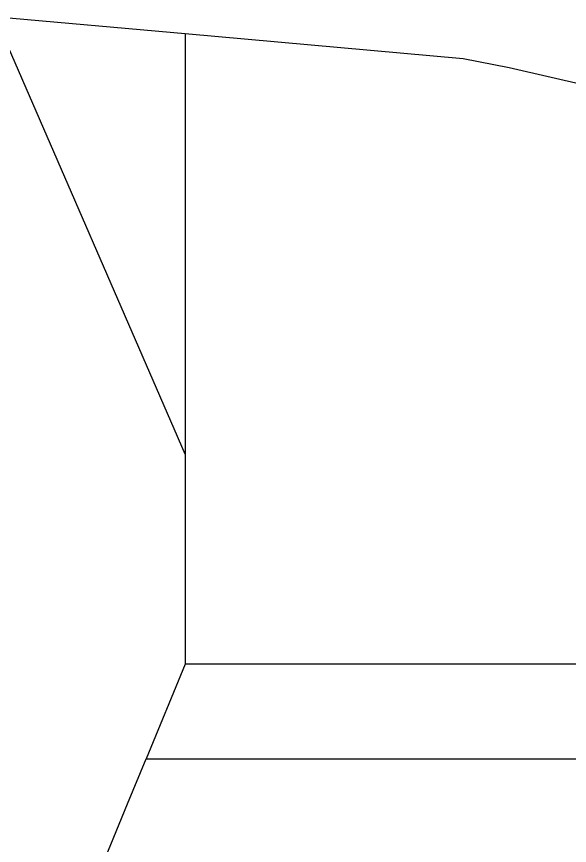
# Model space of a CAD drawing. Extents: x -101 to 101, y -14 to 18.
# Drawn here: x -51.4 to -47.65, y 2.2 to 7.83 of the extents above; entities that cross this region are included whole.
import ezdxf

# ---------------------------------------------------------------- set-up
doc = ezdxf.new("R2010")
doc.units = 0
doc.layers.get('0').update_dxf_attribs({"linetype": 'CONTINUOUS'})

msp = doc.modelspace()

# ---------------------------------------------------------------- linework, layer by layer
for p, q in [((-51.5494, 7.8259), (-50.2583, 7.7105)), ((-50.2583, 4.8533), (-51.5494, 7.8259)), ((-50.2583, 7.7105), (-50.2583, 4.8533)), ((-50.2583, 7.7105), (-48.3724, 7.5419)), ((-48.3724, 7.5419), (-48.059, 7.4791)), ((-48.059, 7.4791), (-46.8307, 7.1967)), ((-50.2583, 4.8533), (-50.2583, 3.4276)), ((-50.2583, 3.4276), (-50.5226, 2.7855)), ((-48.3724, 3.4276), (-50.2583, 3.4276)), ((-48.059, 3.4276), (-48.3724, 3.4276)), ((-46.8307, 3.4276), (-48.059, 3.4276)), ((-50.6488, 2.4791), (-50.5226, 2.7855)), ((-50.5226, 2.7855), (-50.3335, 2.7855)), ((-50.3335, 2.7855), (-48.5468, 2.7855)), ((-48.5468, 2.7855), (-45.5715, 2.7855)), ((-51.0923, 1.402), (-50.6488, 2.4791))]:
    msp.add_line(p, q)

doc.saveas('drawing.dxf')
